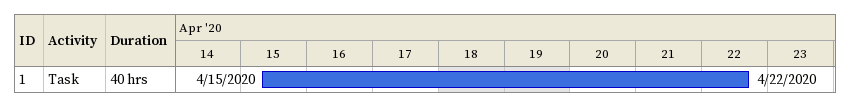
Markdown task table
| ID | Task | Duration | Start | Finish |
|---|---|---|---|---|
| 1 | Task | 40h | 2020-04-15 | 2020-04-22 |
